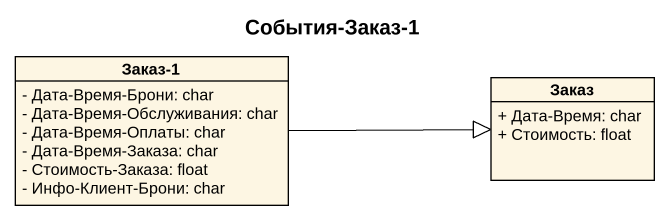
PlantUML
@startuml
title События-Заказ-1
hide circle
hide empty members
skinparam classAttributeIconSize 0
class "Заказ-1" as Заказ_1 {
  - Дата-Время-Брони: char
  - Дата-Время-Обслуживания: char
  - Дата-Время-Оплаты: char
  - Дата-Время-Заказа: char
  - Стоимость-Заказа: float
  - Инфо-Клиент-Брони: char
}
class Заказ {
  + Дата-Время: char
  + Стоимость: float
}
Заказ_1 -right-|> Заказ
@enduml
